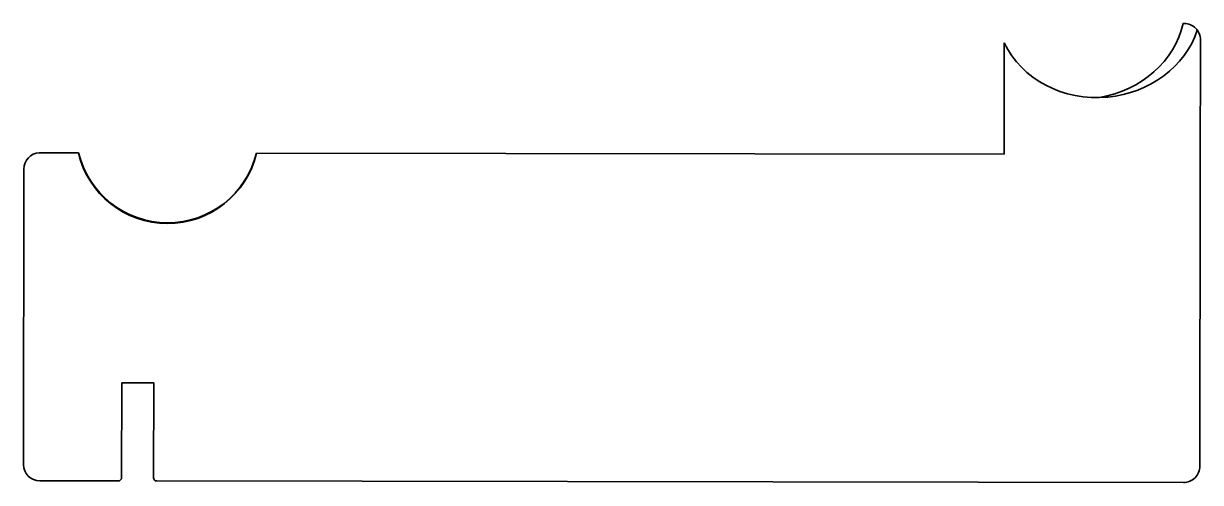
# Model space of a CAD drawing. Extents: x 329 to 509, y 262 to 332.
import ezdxf

# ---------------------------------------------------------------- set-up
doc = ezdxf.new("R2010")
doc.units = 0

msp = doc.modelspace()

# ---------------------------------------------------------------- linework, layer by layer
at = {"color": 7, "lineweight": 35, "ltscale": 0.004031}
msp.add_line((506.319153, 331.91748), (506.157898, 331.917694), dxfattribs=at)
at = {"color": 7, "lineweight": 35}
for p, q in [((508.815643, 329.41394), (508.786957, 309.24704)), ((364.46936, 312.119049), (478.790741, 311.956573)), ((328.88736, 309.675446), (328.823151, 264.502777)), ((508.722992, 264.247101), (508.786957, 309.24704)), ((349.219604, 261.973785), (506.219452, 261.750641))]:
    msp.add_line(p, q, dxfattribs=at)
at = {"color": 7, "lineweight": 35, "ltscale": 0.425499}
msp.add_line((478.790741, 311.956573), (478.814941, 328.976501), dxfattribs=at)
at = {"color": 7, "lineweight": 35, "ltscale": 0.149806}
msp.add_line((331.220245, 312.166321), (337.212463, 312.157806), dxfattribs=at)
at = {"color": 7, "lineweight": 35, "ltscale": 0.000605}
for p, q in [((337.236664, 312.157745), (337.212463, 312.157806)), ((364.44516, 312.11908), (364.46936, 312.119049))]:
    msp.add_line(p, q, dxfattribs=at)
at = {"color": 7, "lineweight": 35, "ltscale": 0.3625}
for p, q in [((343.820282, 262.481445), (343.840942, 276.981445)), ((348.740906, 276.974487), (348.720337, 262.474487))]:
    msp.add_line(p, q, dxfattribs=at)
at = {"color": 7, "lineweight": 35, "ltscale": 0.122499}
msp.add_line((343.840942, 276.981445), (348.740906, 276.974487), dxfattribs=at)
at = {"color": 7, "lineweight": 35, "ltscale": 0.3}
msp.add_line((331.319611, 261.999237), (343.319611, 261.982178), dxfattribs=at)
at = {"color": 7, "lineweight": 35}
for centre, radius, start, end in [((506.315613, 329.41748), 2.5, 359.918563, 89.918566), ((331.38739, 309.671906), 2.5, 93.832722, 179.918562), ((350.845428, 315.339142), 13.998942, 193.135145, 346.701986), ((350.845612, 315.440521), 13.998925, 193.561814, 346.275315), ((331.323151, 264.499207), 2.5, 179.918562, 269.918561), ((506.222992, 264.250641), 2.5, 269.918561, 359.918563), ((343.320343, 262.482178), 0.5, 269.918561, 359.918563), ((349.220276, 262.473785), 0.5, 179.918562, 269.918561)]:
    msp.add_arc(centre, radius, start, end, dxfattribs=at)
for centre, major_axis, ratio, start_param, end_param in [((490.781921, 334.373962), (15.625549, 1.485802), 0.891946, 4.7932158378, 6.0008221817), ((493.30545, 334.613556), (15.625061, 1.486954), 0.891943, 4.712259246, 5.9084335723), ((493.304871, 334.613678), (15.625366, 1.48497), 0.891945, 3.4493596689, 4.7124088764)]:
    msp.add_ellipse(centre, major_axis=major_axis, ratio=ratio, start_param=start_param, end_param=end_param, dxfattribs=at)

doc.saveas('drawing.dxf')
